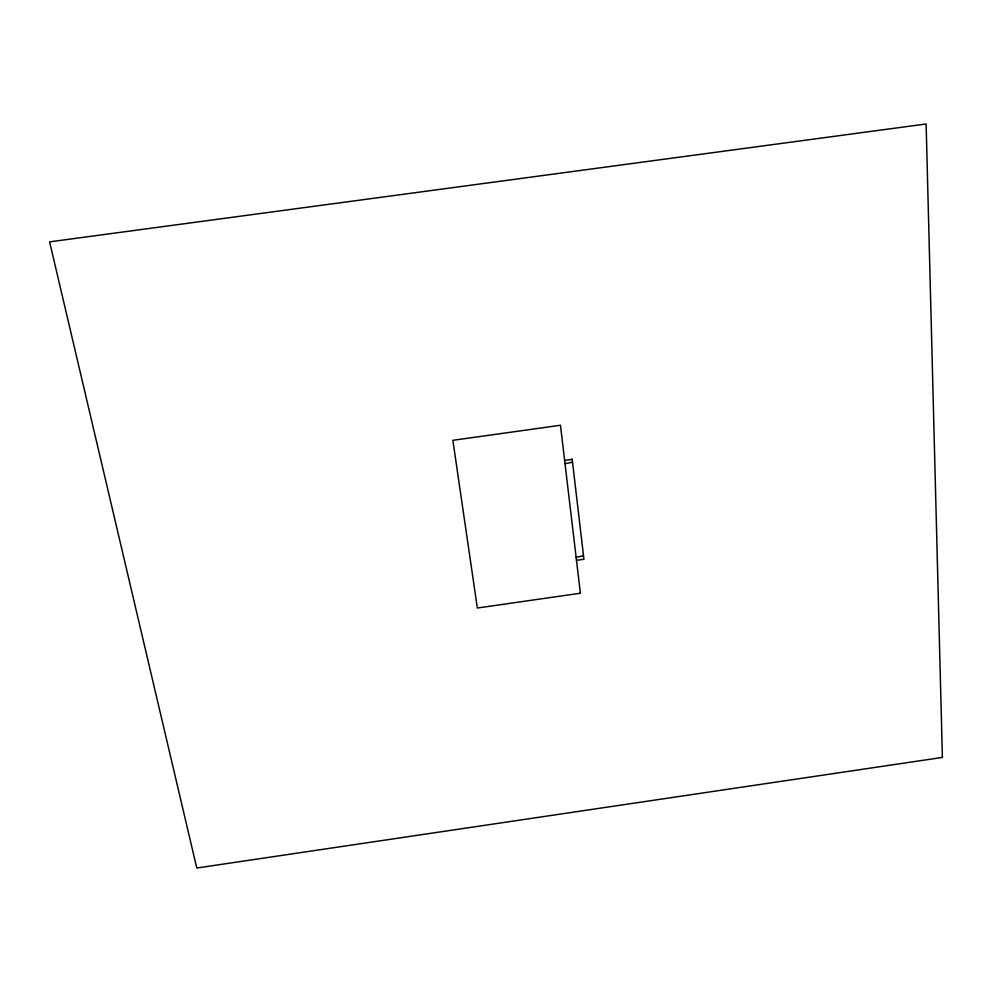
<?xml version="1.0" encoding="UTF-8"?>
<svg xmlns="http://www.w3.org/2000/svg" width="992" height="992" viewBox="0 0 992 992"><rect width="100%" height="100%" fill="white"/><g stroke="black" fill="none" stroke-linecap="round" stroke-linejoin="round"><path stroke-width="1.49" d="M576.129 557.293L583.445 555.83M576.488 560.344L583.928 559.277L572.148 459.036M564.646 460.462L572.272 459.383M565.018 463.661L572.533 462.235M942.4 757.429L196.776 868.025L49.6 241.862L926.119 123.975L942.4 757.429M580.394 593.228L477.338 608.022L452.86 440.312L560.468 425.258L580.394 593.228"/></g></svg>
